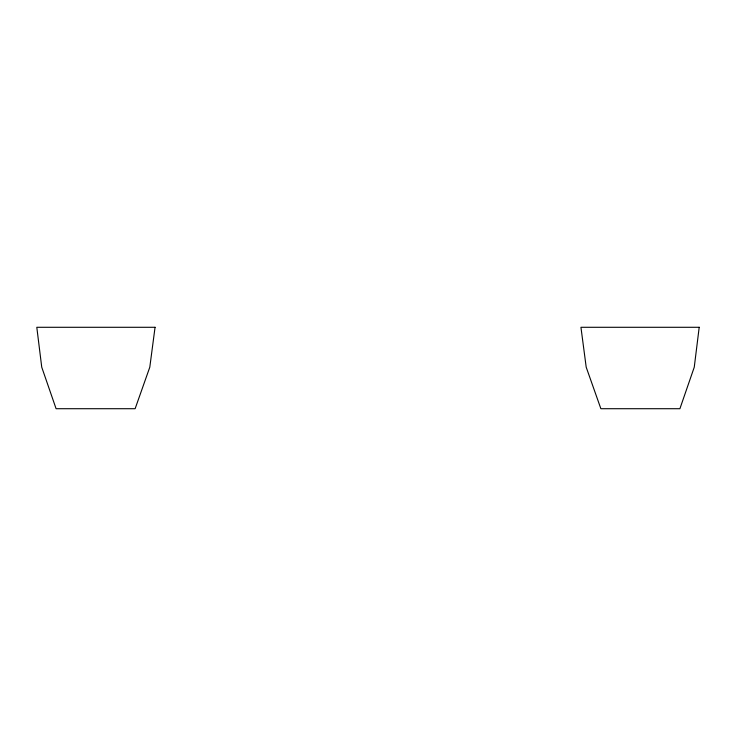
<?xml version="1.0" encoding="UTF-8"?>
<svg xmlns="http://www.w3.org/2000/svg" width="736" height="736" viewBox="0 0 736 736"><rect width="100%" height="100%" fill="white"/><g stroke="black" fill="none" stroke-linecap="round" stroke-linejoin="round"><path stroke-width="1.1" d="M699.2 327.29L694.26 367.172L679.908 408.71L600.87 408.71L586.196 367.172L580.943 327.29L699.2 327.29M155.057 327.29L149.804 367.172L135.13 408.71L56.092 408.71L41.74 367.172L36.8 327.29L155.057 327.29"/></g></svg>
